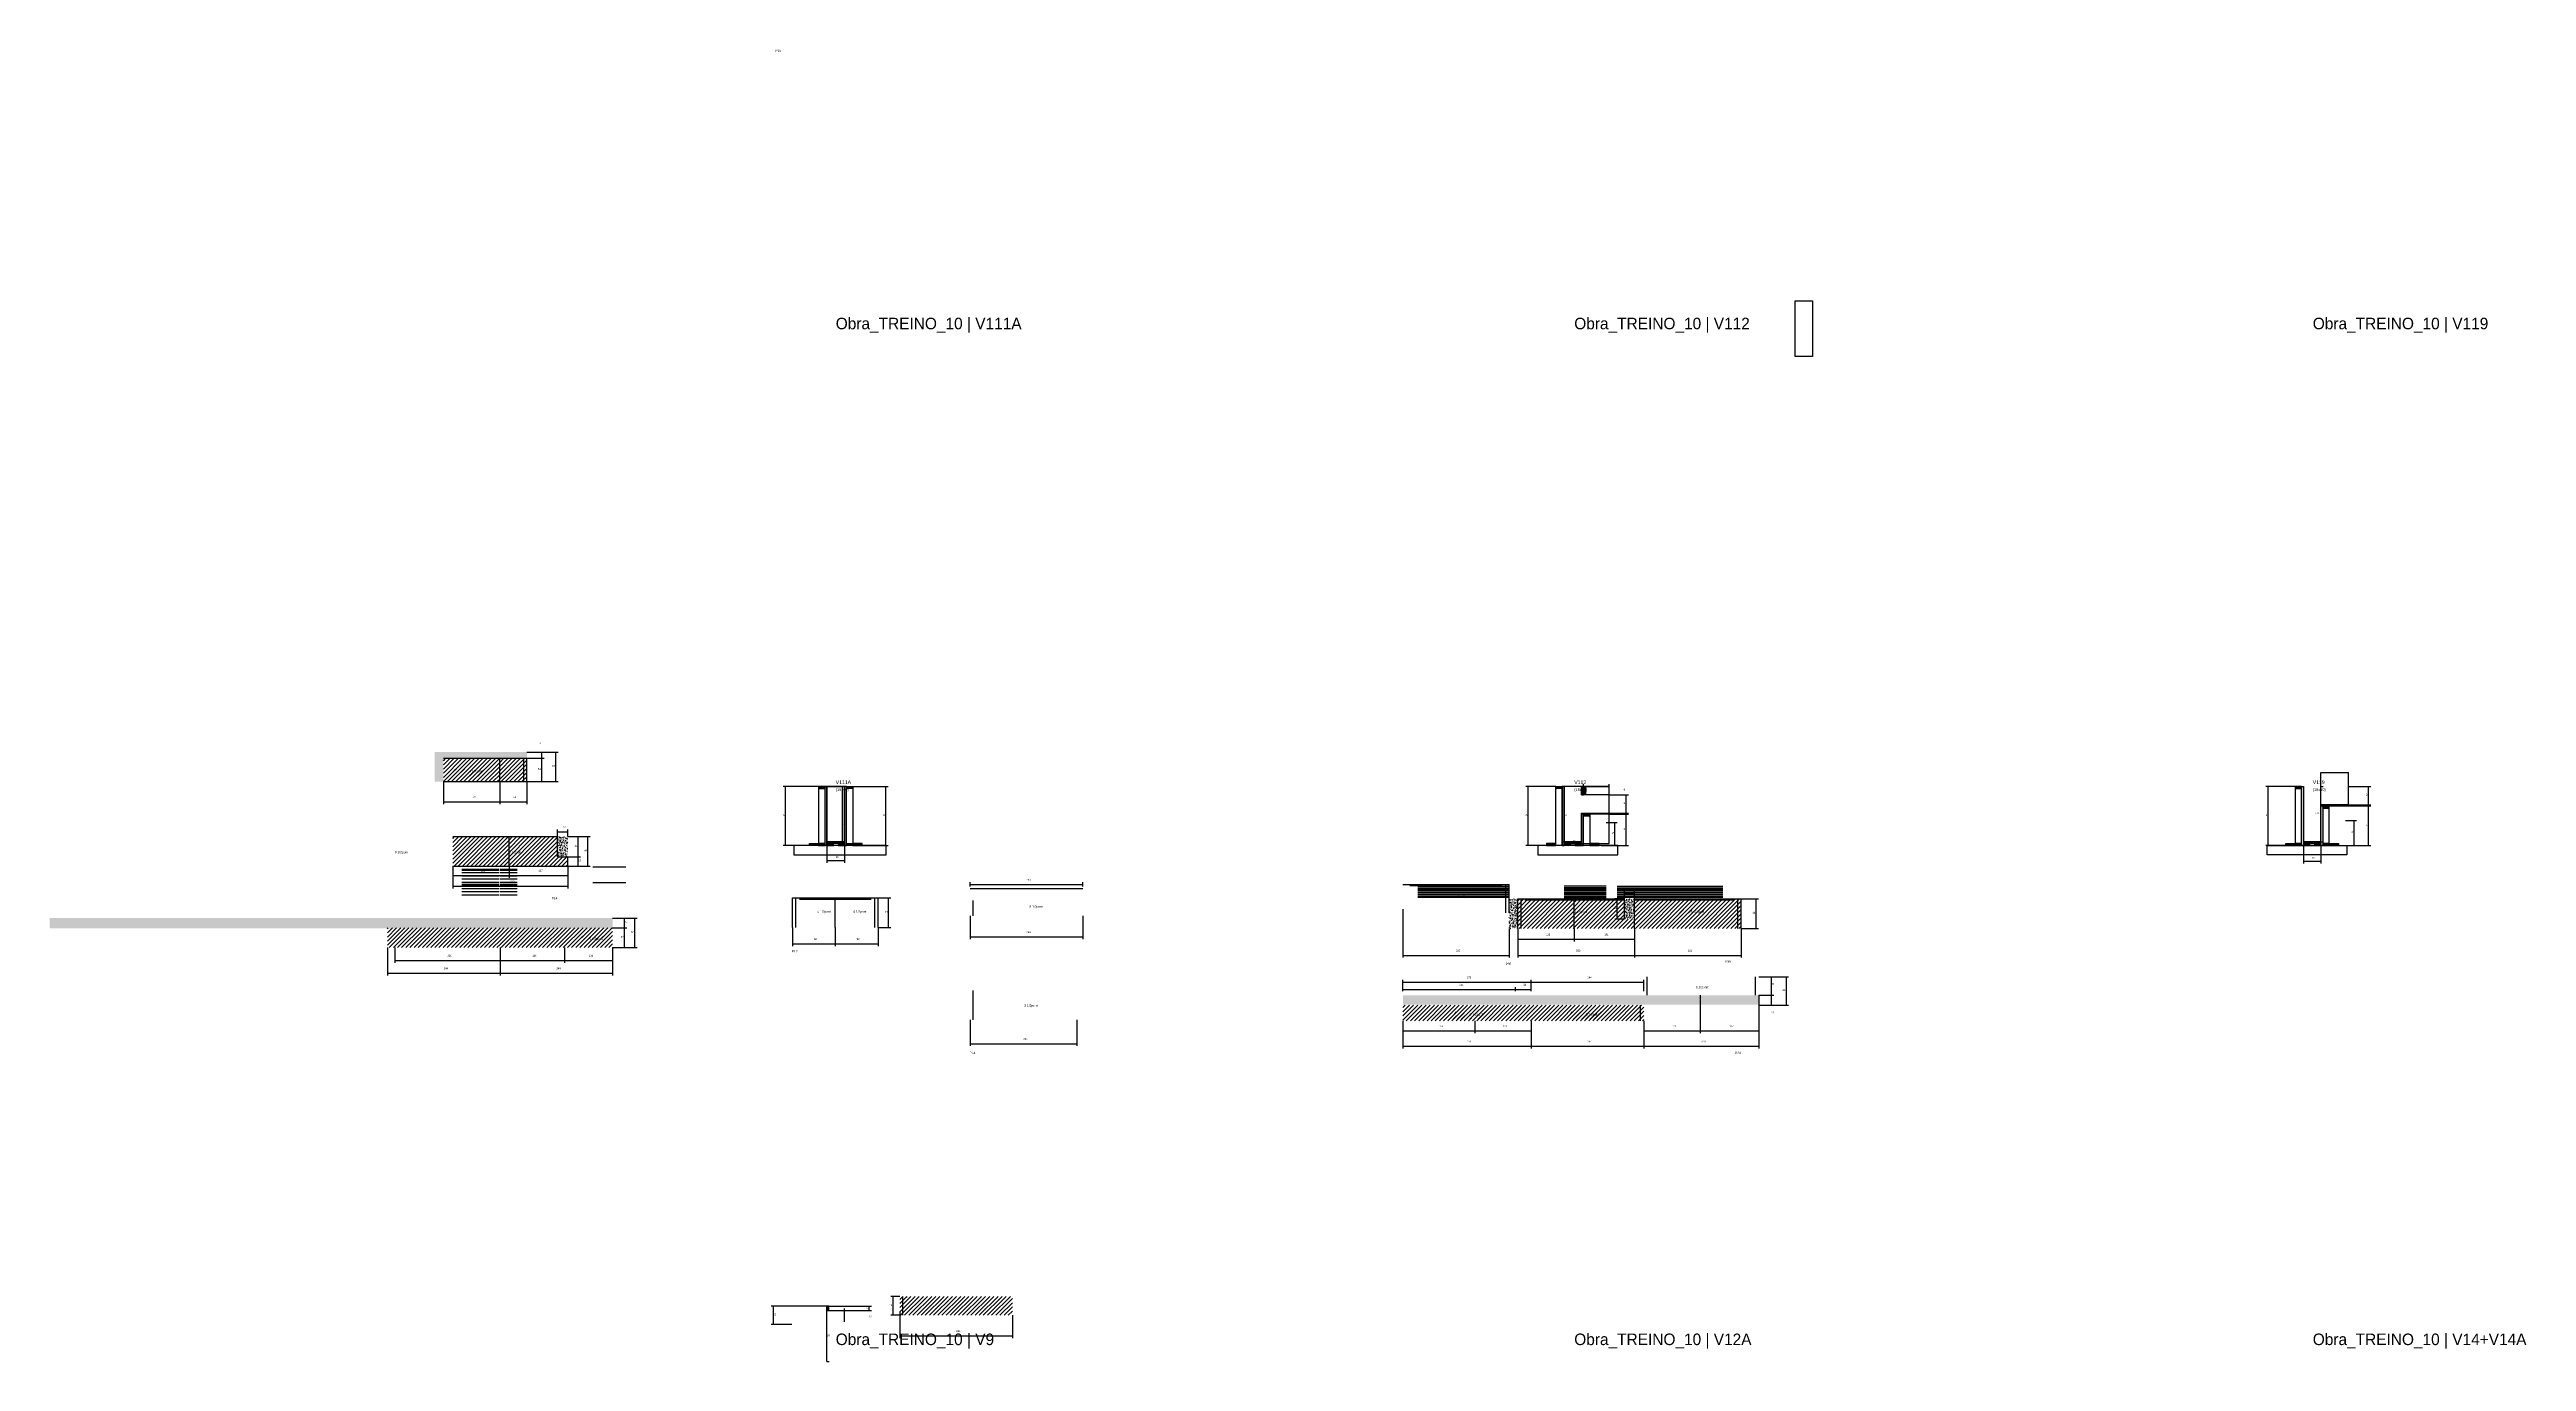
# Model space of a CAD drawing. Header units: metres. Extents: x -2848 to 22762, y -49062 to 1016.
# Drawn here: x -1703 to 3663, y -21045 to -18204 of the extents above; entities that cross this region are included whole.
import ezdxf

# ---------------------------------------------------------------- set-up
doc = ezdxf.new("R2010")
doc.units = ezdxf.units.M
for name, color, linetype in [('CONCRETO', 251, 'Continuous'), ('COTA', 4, 'Continuous'), ('Cota Seção (2x)', 4, 'Continuous'), ('Hachura', 253, 'Continuous'), ('LABEL_ID', 3, 'Continuous'), ('Madeira', 126, 'Continuous'), ('NOMENCLATURA', 7, 'Continuous'), ('Painéis', 200, 'Continuous'), ('SARR_2.2x7', 40, 'Continuous'), ('SARR_EDITAR', 141, 'Continuous'), ('Texto Seção', 7, 'Continuous')]:
    doc.layers.add(name, color=color, linetype=linetype)

msp = doc.modelspace()

# ---------------------------------------------------------------- hatches: boundary and pattern name
at = {"layer": 'COTA'}
h = msp.add_hatch(dxfattribs=at)
h.set_pattern_fill('AR-CONC', scale=0.03)
h.paths.add_polyline_path([(-850, -19738.9), (-669, -19738.9), (-669, -19725.7), (-850, -19725.7), (-869, -19725.7), (-869, -19789.7), (-850, -19789.7)])
h = msp.add_hatch(dxfattribs=at)
h.set_pattern_fill('AR-CONC', scale=0.03)
h.paths.add_polyline_path([(-602.6, -19952.7), (-580.6, -19952.7), (-580.6, -19908.7), (-602.6, -19908.7)])
h = msp.add_hatch(dxfattribs=at)
h.set_pattern_fill('AR-CONC', scale=0.03)
h.paths.add_polyline_path([(1477.7, -20043.6), (1458.7, -20043.6), (1458.7, -20107.6), (1477.7, -20107.6)])
h = msp.add_hatch(dxfattribs=at)
h.set_pattern_fill('AR-CONC', scale=0.03)
h.paths.add_polyline_path([(1730.7, -20043.6), (1708.7, -20043.6), (1708.7, -20087.6), (1730.7, -20087.6)])
h = msp.add_hatch(dxfattribs=at)
h.set_pattern_fill('AR-CONC', scale=0.03)
h.paths.add_polyline_path([(-483.3, -20107.2), (-483.3, -20085.2), (-483.3, -20085.2), (-1703.3, -20085.2), (-1703.3, -20085.2), (-1703.3, -20107.2), (-1703.3, -20107.2), (-483.3, -20107.2)])
h = msp.add_hatch(dxfattribs=at)
h.set_pattern_fill('AR-CONC', scale=0.03)
h.paths.add_polyline_path([(1228.7, -20252.5), (1228.7, -20272.5), (1228.7, -20272.5), (1999.7, -20272.5), (1999.7, -20272.5), (1999.7, -20252.5), (1999.7, -20252.5), (1228.7, -20252.5)])
at = {"layer": 'Hachura'}
h = msp.add_hatch(dxfattribs=at)
h.set_pattern_fill('ANSI31', scale=2)
h.paths.add_polyline_path([(-728, -19738.9), (-850, -19738.9), (-850, -19789.7), (-728, -19789.7)])
h = msp.add_hatch(dxfattribs=at)
h.set_pattern_fill('ANSI31', scale=2)
h.paths.add_polyline_path([(-669, -19738.9), (-728, -19738.9), (-728, -19789.7), (-669, -19789.7)])
h = msp.add_hatch(dxfattribs=at)
h.set_pattern_fill('ANSI31', scale=2)
h.paths.add_polyline_path([(-830.6, -19777.9), (-763, -19777.9), (-763, -19777.9), (-757.5, -19761.9), (-757.5, -19761.9), (-825.1, -19761.9), (-825.1, -19761.9), (-830.6, -19777.9)])
h = msp.add_hatch(dxfattribs=at)
h.set_pattern_fill('ANSI31', scale=0.5)
h.paths.add_polyline_path([(-23, -19804.4), (-23, -19800), (-23, -19800), (-37, -19800), (-37, -19800), (-37, -19804.4), (-37, -19804.4), (-23, -19804.4)])
h = msp.add_hatch(color=8, dxfattribs=at)
h.dxf.hatch_style = 1
h.paths.add_polyline_path([(-23, -19800), (-19, -19800), (-19, -19800), (-19, -19928), (-19, -19928), (-23, -19928), (-23, -19928), (-23, -19800)])
h = msp.add_hatch(color=8, dxfattribs=at)
h.dxf.hatch_style = 1
h.paths.add_polyline_path([(23, -19800), (19, -19800), (19, -19800), (19, -19928), (19, -19928), (23, -19928), (23, -19928), (23, -19800)])
h = msp.add_hatch(dxfattribs=at)
h.set_pattern_fill('ANSI31', scale=0.5)
h.paths.add_polyline_path([(23, -19804.4), (23, -19800), (23, -19800), (37, -19800), (37, -19800), (37, -19804.4), (37, -19804.4), (23, -19804.4)])
h = msp.add_hatch(dxfattribs=at)
h.set_pattern_fill('ANSI31', scale=0.5)
h.paths.add_polyline_path([(1559.8, -19804.4), (1559.8, -19800), (1559.8, -19800), (1573.8, -19800), (1573.8, -19800), (1573.8, -19804.4), (1573.8, -19804.4), (1559.8, -19804.4)])
h = msp.add_hatch(color=8, dxfattribs=at)
h.dxf.hatch_style = 1
h.paths.add_polyline_path([(1577.8, -19800), (1573.8, -19800), (1573.8, -19800), (1573.8, -19928), (1573.8, -19928), (1577.8, -19928), (1577.8, -19928), (1577.8, -19800)])
h = msp.add_hatch(color=8, dxfattribs=at)
h.dxf.hatch_style = 1
h.paths.add_polyline_path([(1619.8, -19800), (1615.8, -19800), (1615.8, -19800), (1615.8, -19818), (1615.8, -19818), (1619.8, -19818), (1619.8, -19818), (1619.8, -19800)])
h = msp.add_hatch(dxfattribs=at)
h.set_pattern_fill('ANSI31', scale=0.5)
h.paths.add_polyline_path([(1619.8, -19800), (1624.2, -19800), (1624.2, -19800), (1624.2, -19818), (1624.2, -19818), (1619.8, -19818), (1619.8, -19818), (1619.8, -19800)])
h = msp.add_hatch(dxfattribs=at)
h.set_pattern_fill('ANSI31', scale=0.5)
h.paths.add_polyline_path([(3175.6, -19804.4), (3175.6, -19800), (3175.6, -19800), (3161.6, -19800), (3161.6, -19800), (3161.6, -19804.4), (3161.6, -19804.4), (3175.6, -19804.4)])
h = msp.add_hatch(color=8, dxfattribs=at)
h.dxf.hatch_style = 1
h.paths.add_polyline_path([(3175.6, -19800), (3179.6, -19800), (3179.6, -19800), (3179.6, -19928), (3179.6, -19928), (3175.6, -19928), (3175.6, -19928), (3175.6, -19800)])
h = msp.add_hatch(color=8, dxfattribs=at)
h.dxf.hatch_style = 1
h.paths.add_polyline_path([(3277.6, -19842.4), (3277.6, -19840), (3277.6, -19840), (3217.6, -19840), (3217.6, -19840), (3217.6, -19842.4), (3217.6, -19842.4), (3277.6, -19842.4)])
h = msp.add_hatch(color=8, dxfattribs=at)
h.dxf.hatch_style = 1
h.paths.add_polyline_path([(3221.6, -19928), (3217.6, -19928), (3217.6, -19928), (3217.6, -19842.4), (3217.6, -19842.4), (3221.6, -19842.4), (3221.6, -19842.4), (3221.6, -19928)])
h = msp.add_hatch(dxfattribs=at)
h.set_pattern_fill('ANSI31', scale=0.5)
h.paths.add_polyline_path([(3221.6, -19842.4), (3221.6, -19846.8), (3221.6, -19846.8), (3235.6, -19846.8), (3235.6, -19846.8), (3235.6, -19842.4), (3235.6, -19842.4), (3221.6, -19842.4)])
h = msp.add_hatch(dxfattribs=at)
h.set_pattern_fill('ANSI31', scale=2)
h.paths.add_polyline_path([(-707.6, -19908.7), (-829.6, -19908.7), (-829.6, -19952.7), (-829.6, -19972.7), (-707.6, -19972.7)])
h = msp.add_hatch(dxfattribs=at)
h.set_pattern_fill('ANSI31', scale=2)
h.paths.add_polyline_path([(-602.6, -19908.7), (-707.6, -19908.7), (-707.6, -19972.7), (-580.6, -19972.7), (-580.6, -19952.7), (-602.6, -19952.7)])
h = msp.add_hatch(color=8, dxfattribs=at)
h.dxf.hatch_style = 1
h.paths.add_polyline_path([(1615.8, -19860.4), (1615.8, -19858), (1615.8, -19858), (1675.8, -19858), (1675.8, -19858), (1675.8, -19860.4), (1675.8, -19860.4), (1615.8, -19860.4)])
h = msp.add_hatch(color=8, dxfattribs=at)
h.dxf.hatch_style = 1
h.paths.add_polyline_path([(1619.8, -19860.4), (1615.8, -19860.4), (1615.8, -19860.4), (1615.8, -19928), (1615.8, -19928), (1619.8, -19928), (1619.8, -19928), (1619.8, -19860.4)])
h = msp.add_hatch(dxfattribs=at)
h.set_pattern_fill('ANSI31', scale=0.5)
h.paths.add_polyline_path([(1619.8, -19864.8), (1619.8, -19860.4), (1619.8, -19860.4), (1633.8, -19860.4), (1633.8, -19860.4), (1633.8, -19864.8), (1633.8, -19864.8), (1619.8, -19864.8)])
h = msp.add_hatch(dxfattribs=at)
h.set_pattern_fill('ANSI31', scale=0.5)
h.paths.add_polyline_path([(-57, -19928), (-57, -19923.6), (-57, -19923.6), (-37, -19923.6), (-37, -19923.6), (-37, -19928), (-37, -19928), (-57, -19928)])
h = msp.add_hatch(dxfattribs=at)
h.set_pattern_fill('ANSI31', scale=0.5)
h.paths.add_polyline_path([(-23, -19928), (-23, -19923.6), (-23, -19923.6), (-37, -19923.6), (-37, -19923.6), (-37, -19928), (-37, -19928), (-23, -19928)])
h = msp.add_hatch(color=8, dxfattribs=at)
h.dxf.hatch_style = 1
h.paths.add_polyline_path([(-19, -19923.6), (-19, -19920), (-19, -19920), (19, -19920), (19, -19920), (19, -19923.6), (19, -19923.6), (-19, -19923.6)])
h = msp.add_hatch(dxfattribs=at)
h.set_pattern_fill('ANSI31', scale=0.5)
h.paths.add_polyline_path([(-5, -19928), (-5, -19923.6), (-5, -19923.6), (-19, -19923.6), (-19, -19923.6), (-19, -19928), (-19, -19928), (-5, -19928)])
h = msp.add_hatch(dxfattribs=at)
h.set_pattern_fill('ANSI31', scale=0.5)
h.paths.add_polyline_path([(19, -19928), (19, -19923.6), (19, -19923.6), (5, -19923.6), (5, -19923.6), (5, -19928), (5, -19928), (19, -19928)])
h = msp.add_hatch(dxfattribs=at)
h.set_pattern_fill('ANSI31', scale=0.5)
h.paths.add_polyline_path([(23, -19928), (23, -19923.6), (23, -19923.6), (37, -19923.6), (37, -19923.6), (37, -19928), (37, -19928), (23, -19928)])
h = msp.add_hatch(dxfattribs=at)
h.set_pattern_fill('ANSI31', scale=0.5)
h.paths.add_polyline_path([(57, -19928), (57, -19923.6), (57, -19923.6), (37, -19923.6), (37, -19923.6), (37, -19928), (37, -19928), (57, -19928)])
h = msp.add_hatch(dxfattribs=at)
h.set_pattern_fill('ANSI31', scale=0.5)
h.paths.add_polyline_path([(1559.8, -19928), (1559.8, -19923.6), (1559.8, -19923.6), (1539.8, -19923.6), (1539.8, -19923.6), (1539.8, -19928), (1539.8, -19928), (1559.8, -19928)])
h = msp.add_hatch(color=8, dxfattribs=at)
h.dxf.hatch_style = 1
h.paths.add_polyline_path([(1577.8, -19923.6), (1577.8, -19920), (1577.8, -19920), (1615.8, -19920), (1615.8, -19920), (1615.8, -19923.6), (1615.8, -19923.6), (1577.8, -19923.6)])
h = msp.add_hatch(dxfattribs=at)
h.set_pattern_fill('ANSI31', scale=0.5)
h.paths.add_polyline_path([(1577.8, -19928), (1577.8, -19923.6), (1577.8, -19923.6), (1591.8, -19923.6), (1591.8, -19923.6), (1591.8, -19928), (1591.8, -19928), (1577.8, -19928)])
h = msp.add_hatch(dxfattribs=at)
h.set_pattern_fill('ANSI31', scale=0.5)
h.paths.add_polyline_path([(1615.8, -19928), (1615.8, -19923.6), (1615.8, -19923.6), (1601.8, -19923.6), (1601.8, -19923.6), (1601.8, -19928), (1601.8, -19928), (1615.8, -19928)])
h = msp.add_hatch(dxfattribs=at)
h.set_pattern_fill('ANSI31', scale=0.5)
h.paths.add_polyline_path([(1653.8, -19928), (1653.8, -19923.6), (1653.8, -19923.6), (1633.8, -19923.6), (1633.8, -19923.6), (1633.8, -19928), (1633.8, -19928), (1653.8, -19928)])
h = msp.add_hatch(dxfattribs=at)
h.set_pattern_fill('ANSI31', scale=0.5)
h.paths.add_polyline_path([(3141.6, -19928), (3141.6, -19923.6), (3141.6, -19923.6), (3161.6, -19923.6), (3161.6, -19923.6), (3161.6, -19928), (3161.6, -19928), (3141.6, -19928)])
h = msp.add_hatch(dxfattribs=at)
h.set_pattern_fill('ANSI31', scale=0.5)
h.paths.add_polyline_path([(3175.6, -19928), (3175.6, -19923.6), (3175.6, -19923.6), (3161.6, -19923.6), (3161.6, -19923.6), (3161.6, -19928), (3161.6, -19928), (3175.6, -19928)])
h = msp.add_hatch(color=8, dxfattribs=at)
h.dxf.hatch_style = 1
h.paths.add_polyline_path([(3217.6, -19923.6), (3217.6, -19920), (3217.6, -19920), (3179.6, -19920), (3179.6, -19920), (3179.6, -19923.6), (3179.6, -19923.6), (3217.6, -19923.6)])
h = msp.add_hatch(dxfattribs=at)
h.set_pattern_fill('ANSI31', scale=0.5)
h.paths.add_polyline_path([(3179.6, -19923.6), (3179.6, -19928), (3179.6, -19928), (3193.6, -19928), (3193.6, -19928), (3193.6, -19923.6), (3193.6, -19923.6), (3179.6, -19923.6)])
h = msp.add_hatch(dxfattribs=at)
h.set_pattern_fill('ANSI31', scale=0.5)
h.paths.add_polyline_path([(3203.6, -19923.6), (3203.6, -19928), (3203.6, -19928), (3217.6, -19928), (3217.6, -19928), (3217.6, -19923.6), (3217.6, -19923.6), (3203.6, -19923.6)])
h = msp.add_hatch(dxfattribs=at)
h.set_pattern_fill('ANSI31', scale=0.5)
h.paths.add_polyline_path([(3221.6, -19923.6), (3221.6, -19928), (3221.6, -19928), (3235.6, -19928), (3235.6, -19928), (3235.6, -19923.6), (3235.6, -19923.6), (3221.6, -19923.6)])
h = msp.add_hatch(dxfattribs=at)
h.set_pattern_fill('ANSI31', scale=0.5)
h.paths.add_polyline_path([(3235.6, -19928), (3235.6, -19923.6), (3235.6, -19923.6), (3255.6, -19923.6), (3255.6, -19923.6), (3255.6, -19928), (3255.6, -19928), (3235.6, -19928)])
h = msp.add_hatch(dxfattribs=at)
h.set_pattern_fill('ANSI31', scale=2)
h.paths.add_polyline_path([(1599.7, -20043.6), (1477.7, -20043.6), (1477.7, -20107.6), (1599.7, -20107.6)])
h = msp.add_hatch(dxfattribs=at)
h.set_pattern_fill('ANSI31', scale=2)
h.paths.add_polyline_path([(1708.7, -20043.6), (1599.7, -20043.6), (1599.7, -20107.6), (1730.7, -20107.6), (1730.7, -20087.6), (1708.7, -20087.6)])
h = msp.add_hatch(dxfattribs=at)
h.set_pattern_fill('ANSI31', scale=2)
h.paths.add_polyline_path([(1695, -20076.4), (1695, -20054.2), (1695, -20054.2), (1674.4, -20054.2), (1674.4, -20054.2), (1674.4, -20076.4), (1674.4, -20076.4), (1695, -20076.4)])
h = msp.add_hatch(dxfattribs=at)
h.set_pattern_fill('ANSI31', scale=2)
h.paths.add_polyline_path([(1961.7, -20043.6), (1730.7, -20043.6), (1730.7, -20107.6), (1961.7, -20107.6)])
h = msp.add_hatch(dxfattribs=at)
h.set_pattern_fill('ANSI31', scale=2)
h.paths.add_polyline_path([(1815.8, -20082.4), (1883.4, -20082.4), (1883.4, -20082.4), (1888.9, -20066.4), (1888.9, -20066.4), (1821.3, -20066.4), (1821.3, -20066.4), (1815.8, -20082.4)])
h = msp.add_hatch(dxfattribs=at)
h.set_pattern_fill('ANSI31', scale=2)
h.paths.add_polyline_path([(-727.3, -20106.4), (-971.3, -20106.4), (-971.3, -20149.2), (-727.3, -20149.2)])
h = msp.add_hatch(dxfattribs=at)
h.set_pattern_fill('ANSI31', scale=2)
h.paths.add_polyline_path([(-483.3, -20106.4), (-727.3, -20106.4), (-727.3, -20149.2), (-483.3, -20149.2)])
h = msp.add_hatch(dxfattribs=at)
h.set_pattern_fill('ANSI31', scale=2)
h.paths.add_polyline_path([(-570.1, -20140.6), (-502.5, -20140.6), (-502.5, -20140.6), (-497, -20124.7), (-497, -20124.7), (-564.6, -20124.7), (-564.6, -20124.7), (-570.1, -20140.6)])
h = msp.add_hatch(dxfattribs=at)
h.set_pattern_fill('ANSI31', scale=2)
h.paths.add_polyline_path([(1384.7, -20273.7), (1228.7, -20273.7), (1228.7, -20307.5), (1384.7, -20307.5)])
h = msp.add_hatch(dxfattribs=at)
h.set_pattern_fill('ANSI31', scale=2)
h.paths.add_polyline_path([(1506.7, -20273.7), (1384.7, -20273.7), (1384.7, -20307.5), (1506.7, -20307.5)])
h = msp.add_hatch(dxfattribs=at)
h.set_pattern_fill('ANSI31', scale=2)
h.paths.add_polyline_path([(1750.7, -20273.7), (1506.7, -20273.7), (1506.7, -20307.5), (1750.7, -20307.5)])
h = msp.add_hatch(dxfattribs=at)
h.set_pattern_fill('ANSI31', scale=2)
h.paths.add_polyline_path([(1336.9, -20304.4), (1404.6, -20304.4), (1404.6, -20304.4), (1410.1, -20288.4), (1410.1, -20288.4), (1342.4, -20288.4), (1342.4, -20288.4), (1336.9, -20304.4)])
h = msp.add_hatch(dxfattribs=at)
h.set_pattern_fill('ANSI31', scale=2)
h.paths.add_polyline_path([(1588.7, -20304.4), (1656.3, -20304.4), (1656.3, -20304.4), (1661.8, -20288.4), (1661.8, -20288.4), (1594.2, -20288.4), (1594.2, -20288.4), (1588.7, -20304.4)])
h = msp.add_hatch(color=8, dxfattribs=at)
h.dxf.hatch_style = 1
h.paths.add_polyline_path([(-15.2, -20925.4), (-19.2, -20925.4), (-19.2, -20925.4), (-19.2, -20935.4), (-19.2, -20935.4), (-15.2, -20935.4), (-15.2, -20935.4), (-15.2, -20925.4)])
h = msp.add_hatch(dxfattribs=at)
h.set_pattern_fill('ANSI31', scale=2)
h.paths.add_polyline_path([(382.8, -20945.5), (382.8, -20904.7), (138.8, -20904.7), (138.8, -20945.5)])

# ---------------------------------------------------------------- linework, layer by layer
at = {"layer": 'CONCRETO'}
for points in [[(2078.4, -18748.6), (2078.4, -18748.6), (2116.4, -18748.6), (2116.4, -18776.6), (2116.4, -18776.6), (2116.4, -18868.6), (2078.4, -18868.6), (2078.4, -18748.6)], [(-19, -19800), (-19, -19800), (-19, -19800), (-19, -19800), (19, -19800), (19, -19800), (19, -19800), (19, -19920), (-19, -19920), (-19, -19800)], [(-19, -19920), (19, -19920), (19, -19800), (-19, -19800)], [(1615.8, -19858), (1675.8, -19858), (1675.8, -19818), (1615.8, -19818), (1615.8, -19800), (1577.8, -19800), (1577.8, -19923.6), (1577.8, -19923.6), (1577.8, -19920), (1615.8, -19920)], [(1577.8, -19923.6), (1675.8, -19923.6), (1675.8, -19800), (1577.8, -19800)]]:
    msp.add_lwpolyline(points, close=True, dxfattribs=at)
msp.add_lwpolyline([(-19.2, -20935.4), (-19.2, -20925.4), (-19.2, -20925.4), (-19.2, -20925.4), (-57.2, -20925.4), (-95.2, -20925.4)], dxfattribs=at)
at = {"layer": 'COTA'}
for p, q in [((-669, -19725.7), (-631.9, -19725.7)), ((-669, -19725.7), (-601.1, -19725.7)), ((-669, -19738.9), (-631.9, -19738.9)), ((-669, -19738.9), (-631.9, -19738.9)), ((-636.9, -19738.9), (-636.9, -19725.7)), ((-636.9, -19789.7), (-636.9, -19738.9)), ((-606.1, -19789.7), (-606.1, -19725.7)), ((-850, -19789.7), (-850, -19838.4)), ((-728, -19789.7), (-728, -19838.4)), ((-728, -19789.7), (-728, -19838.4)), ((-669, -19789.7), (-669, -19838.4)), ((-669, -19789.7), (-631.9, -19789.7)), ((-669, -19789.7), (-601.1, -19789.7)), ((-19, -19800), (-113.7, -19800)), ((-108.7, -19928), (-108.7, -19800)), ((37, -19800), (113.5, -19800)), ((108.5, -19928), (108.5, -19800)), ((1559.8, -19800), (1494.8, -19800)), ((1499.8, -19928), (1499.8, -19800)), ((1619.8, -19800), (1619.8, -19795)), ((1619.8, -19800), (1675.8, -19800)), ((1675.8, -19818), (1675.8, -19795)), ((3161.6, -19800), (3098.6, -19800)), ((3103.6, -19928), (3103.6, -19800)), ((3277.6, -19800), (3325.9, -19800)), ((3320.9, -19840), (3320.9, -19800)), ((-850, -19833.4), (-728, -19833.4)), ((-728, -19833.4), (-669, -19833.4)), ((1675.8, -19818), (1717.5, -19818)), ((1712.5, -19858), (1712.5, -19818)), ((3277.6, -19840), (3325.9, -19840)), ((3277.6, -19842.4), (3325.9, -19842.4)), ((3320.9, -19928), (3320.9, -19842.4)), ((-602.6, -19908.7), (-602.6, -19893.4)), ((-602.6, -19898.4), (-580.6, -19898.4)), ((-580.6, -19908.7), (-580.6, -19893.4)), ((-580.6, -19908.7), (-552.7, -19908.7)), ((-580.6, -19908.7), (-532.3, -19908.7)), ((-557.7, -19952.7), (-557.7, -19908.7)), ((-537.3, -19972.7), (-537.3, -19908.7)), ((1669.1, -19878), (1692.7, -19878)), ((1675.8, -19858), (1717.5, -19858)), ((1675.8, -19860.4), (1717.5, -19860.4)), ((1687.7, -19928), (1687.7, -19878)), ((1712.5, -19928), (1712.5, -19860.4)), ((3270.9, -19873.6), (3294.4, -19873.6)), ((3289.4, -19928), (3289.4, -19873.6)), ((-580.6, -19952.7), (-552.7, -19952.7)), ((-580.6, -19952.7), (-552.7, -19952.7)), ((-557.7, -19972.7), (-557.7, -19952.7)), ((-57, -19928), (-113.7, -19928)), ((-19, -19923.6), (-19, -19965.6)), ((-19, -19960.6), (19, -19960.6)), ((19, -19923.6), (19, -19965.6)), ((57, -19928), (113.5, -19928)), ((1559.8, -19928), (1494.8, -19928)), ((1658.2, -19928), (1717.5, -19928)), ((1669.1, -19928), (1692.7, -19928)), ((3141.6, -19928), (3098.6, -19928)), ((3179.6, -19928), (3179.6, -19967.2)), ((3179.6, -19962.2), (3217.6, -19962.2)), ((3217.6, -19928), (3217.6, -19967.2)), ((3255.6, -19928), (3325.9, -19928)), ((3255.6, -19928), (3294.4, -19928)), ((-829.6, -19972.7), (-829.6, -20021.4)), ((-829.6, -19972.7), (-829.6, -19997.7)), ((-829.6, -19992.7), (-707.6, -19992.7)), ((-707.6, -19972.7), (-707.6, -19997.7)), ((-707.6, -19972.7), (-707.6, -19997.7)), ((-707.6, -19992.7), (-580.6, -19992.7)), ((-580.6, -19972.7), (-580.6, -20021.4)), ((-580.6, -19972.7), (-580.6, -19997.7)), ((-580.6, -19972.7), (-552.7, -19972.7)), ((-580.6, -19972.7), (-532.3, -19972.7)), ((291, -20016.6), (291, -20007.6)), ((291, -20012.6), (535, -20012.6)), ((535, -20016.6), (535, -20007.6)), ((-829.6, -20016.4), (-580.6, -20016.4)), ((91.6, -20041.7), (119.2, -20041.7)), ((114.2, -20105.7), (114.2, -20041.7)), ((1228.7, -20065.6), (1228.7, -20170.9)), ((1708.7, -20043.6), (1688.2, -20043.6)), ((1693.2, -20087.6), (1693.2, -20043.6)), ((1708.7, -20043.6), (1708.7, -20027.5)), ((1708.7, -20032.5), (1730.7, -20032.5)), ((1730.7, -20043.6), (1730.7, -20027.5)), ((1961.7, -20043.6), (1999.1, -20043.6)), ((1994.1, -20107.6), (1994.1, -20043.6)), ((-483.3, -20085.2), (-452.6, -20085.2)), ((-483.3, -20085.2), (-429.9, -20085.2)), ((-483.3, -20106.4), (-452.6, -20106.4)), ((-483.3, -20106.4), (-452.6, -20106.4)), ((-457.6, -20106.4), (-457.6, -20085.2)), ((-457.6, -20149.2), (-457.6, -20106.4)), ((-434.9, -20149.2), (-434.9, -20085.2)), ((-93.4, -20105.7), (-93.4, -20145.7)), ((-0.9, -20105.7), (-0.9, -20145.7)), ((91.6, -20105.7), (119.2, -20105.7)), ((291, -20080.6), (291, -20130.8)), ((535, -20080.6), (535, -20130.8)), ((1458.7, -20107.6), (1458.7, -20170.9)), ((1477.7, -20107.6), (1477.7, -20170.9)), ((1477.7, -20107.6), (1477.7, -20136.2)), ((1599.7, -20107.6), (1599.7, -20136.2)), ((1599.7, -20107.6), (1599.7, -20136.2)), ((1708.7, -20087.6), (1688.2, -20087.6)), ((1730.7, -20107.6), (1730.7, -20170.9)), ((1730.7, -20107.6), (1730.7, -20170.9)), ((1730.7, -20107.6), (1730.7, -20136.2)), ((1961.7, -20107.6), (1961.7, -20170.9)), ((1961.7, -20107.6), (1999.1, -20107.6)), ((-971.3, -20149.2), (-971.3, -20209.2)), ((-955.3, -20149.2), (-955.3, -20181.8)), ((-955.3, -20176.8), (-727.3, -20176.8)), ((-727.3, -20149.2), (-727.3, -20209.2)), ((-727.3, -20149.2), (-727.3, -20209.2)), ((-727.3, -20149.2), (-727.3, -20181.8)), ((-727.3, -20149.2), (-727.3, -20181.8)), ((-727.3, -20176.8), (-587.3, -20176.8)), ((-587.3, -20149.2), (-587.3, -20181.8)), ((-587.3, -20149.2), (-587.3, -20181.8)), ((-587.3, -20176.8), (-483.3, -20176.8)), ((-483.3, -20149.2), (-483.3, -20209.2)), ((-483.3, -20149.2), (-483.3, -20181.8)), ((-483.3, -20149.2), (-452.6, -20149.2)), ((-483.3, -20149.2), (-429.9, -20149.2)), ((-93.4, -20140.7), (-0.9, -20140.7)), ((291, -20125.8), (535, -20125.8)), ((1228.7, -20165.9), (1458.7, -20165.9)), ((1477.7, -20131.2), (1599.7, -20131.2)), ((1477.7, -20165.9), (1730.7, -20165.9)), ((1599.7, -20131.2), (1730.7, -20131.2)), ((1730.7, -20165.9), (1961.7, -20165.9)), ((-971.3, -20204.2), (-727.3, -20204.2)), ((-727.3, -20204.2), (-483.3, -20204.2)), ((1228.7, -20243.3), (1228.7, -20218.7)), ((1228.7, -20223.7), (1506.7, -20223.7)), ((1506.7, -20243.3), (1506.7, -20218.7)), ((1506.7, -20243.3), (1506.7, -20218.7)), ((1506.7, -20223.7), (1750.7, -20223.7)), ((1750.7, -20243.5), (1750.7, -20218.7)), ((1999.7, -20212.5), (2032.2, -20212.5)), ((1999.7, -20212.5), (2064.5, -20212.5)), ((2027.2, -20252.5), (2027.2, -20212.5)), ((2059.5, -20273.7), (2059.5, -20212.5)), ((1228.7, -20243.5), (1228.7, -20234.7)), ((1228.7, -20239.7), (1472.7, -20239.7)), ((1472.7, -20243.5), (1472.7, -20234.7)), ((1472.7, -20243.5), (1472.7, -20234.7)), ((1472.7, -20239.7), (1506.7, -20239.7)), ((1506.7, -20243.5), (1506.7, -20234.7)), ((1872.7, -20252.5), (1872.7, -20334.3)), ((1872.7, -20252.5), (1872.7, -20334.3)), ((1999.7, -20252.5), (2032.2, -20252.5)), ((1999.7, -20252.5), (2032.2, -20252.5)), ((1999.7, -20252.5), (1999.7, -20334.3)), ((1999.7, -20273.7), (1999.7, -20367.7)), ((1999.7, -20273.7), (2032.2, -20273.7)), ((1999.7, -20273.7), (2064.5, -20273.7)), ((2027.2, -20273.7), (2027.2, -20252.5)), ((291, -20305.9), (291, -20362.2)), ((522, -20305.9), (522, -20362.2)), ((1228.7, -20307.5), (1228.7, -20367.7)), ((1228.7, -20307.5), (1228.7, -20334.3)), ((1228.7, -20329.3), (1384.7, -20329.3)), ((1384.7, -20307.5), (1384.7, -20334.3)), ((1384.7, -20307.5), (1384.7, -20334.3)), ((1384.7, -20329.3), (1506.7, -20329.3)), ((1506.7, -20307.5), (1506.7, -20367.7)), ((1506.7, -20307.5), (1506.7, -20334.3)), ((1506.7, -20307.5), (1506.7, -20367.7)), ((1750.7, -20307.5), (1750.7, -20367.7)), ((1750.7, -20307.5), (1750.7, -20367.7)), ((1750.7, -20307.5), (1750.7, -20334.3)), ((1750.7, -20329.3), (1872.7, -20329.3)), ((1872.7, -20329.3), (1999.7, -20329.3)), ((291, -20357.2), (522, -20357.2)), ((1228.7, -20362.7), (1506.7, -20362.7)), ((1506.7, -20362.7), (1750.7, -20362.7)), ((1750.7, -20362.7), (1999.7, -20362.7)), ((-95.2, -20925.4), (-140.1, -20925.4)), ((-135.1, -20965.4), (-135.1, -20925.4)), ((-15.2, -20925.4), (77.2, -20925.4)), ((72.2, -20935.4), (72.2, -20925.4)), ((138.8, -20904.7), (119.3, -20904.7)), ((124.3, -20945.5), (124.3, -20904.7)), ((-95.2, -20965.4), (-140.1, -20965.4)), ((-15.2, -20935.4), (-15.2, -20930.4)), ((-15.2, -20935.4), (18.8, -20935.4)), ((-15.2, -20935.4), (77.2, -20935.4)), ((18.8, -20959.4), (18.8, -20930.4)), ((138.8, -20945.5), (119.3, -20945.5)), ((138.8, -20937.2), (138.8, -20994.7)), ((382.8, -20945.5), (382.8, -20994.7)), ((138.8, -20989.7), (382.8, -20989.7))]:
    msp.add_line(p, q, dxfattribs=at)
at = {"layer": 'Cota Seção (2x)'}
for p, q in [((19, -19800), (10, -19800)), ((15, -19920), (15, -19800)), ((1615.8, -19800), (1572.8, -19800)), ((1577.8, -19920), (1577.8, -19800)), ((3217.6, -19920), (3217.6, -19800)), ((3217.6, -19800), (3222.6, -19800)), ((19, -19920), (10, -19920)), ((1615.8, -19920), (1572.8, -19920)), ((1577.8, -19928), (1577.8, -19915)), ((1577.8, -19920), (1615.8, -19920)), ((1615.8, -19928), (1615.8, -19915)), ((3217.6, -19920), (3222.6, -19920)), ((-0.9, -20105.7), (-0.9, -20145.7)), ((91.6, -20105.7), (91.6, -20145.7)), ((-0.9, -20140.7), (91.6, -20140.7)), ((-19.2, -21045.4), (-19.2, -20925.4)), ((-19.2, -20925.4), (-14.2, -20925.4)), ((-19.2, -21045.4), (-14.2, -21045.4))]:
    msp.add_line(p, q, dxfattribs=at)
at = {"layer": 'Madeira'}
for points in [[(-23, -19804.4), (-23, -19800), (-37, -19800), (-37, -19804.4)], [(-23, -19800), (-37, -19800), (-37, -19928), (-23, -19928)], [(23, -19804.4), (23, -19800), (37, -19800), (37, -19804.4)], [(23, -19800), (37, -19800), (37, -19928), (23, -19928)], [(1559.8, -19804.4), (1559.8, -19800), (1573.8, -19800), (1573.8, -19804.4)], [(1559.8, -19800), (1573.8, -19800), (1573.8, -19928), (1559.8, -19928)], [(1619.8, -19800), (1624.2, -19800), (1624.2, -19818), (1619.8, -19818)], [(3175.6, -19804.4), (3175.6, -19800), (3161.6, -19800), (3161.6, -19804.4)], [(3175.6, -19800), (3161.6, -19800), (3161.6, -19928), (3175.6, -19928)], [(3221.6, -19842.4), (3221.6, -19846.8), (3235.6, -19846.8), (3235.6, -19842.4)], [(3221.6, -19928), (3235.6, -19928), (3235.6, -19842.4), (3221.6, -19842.4)], [(1619.8, -19864.8), (1619.8, -19860.4), (1633.8, -19860.4), (1633.8, -19864.8)], [(1619.8, -19860.4), (1633.8, -19860.4), (1633.8, -19928), (1619.8, -19928)], [(-90.5, -19948), (109.1, -19948), (109.1, -19928), (-90.5, -19928)], [(-57, -19928), (-57, -19923.6), (-37, -19923.6), (-37, -19928)], [(-23, -19928), (-23, -19923.6), (-37, -19923.6), (-37, -19928)], [(-5, -19928), (-5, -19923.6), (-19, -19923.6), (-19, -19928)], [(19, -19928), (19, -19923.6), (5, -19923.6), (5, -19928)], [(23, -19928), (23, -19923.6), (37, -19923.6), (37, -19928)], [(57, -19928), (57, -19923.6), (37, -19923.6), (37, -19928)], [(1521.4, -19948), (1694.4, -19948), (1694.4, -19928), (1521.4, -19928)], [(1559.8, -19928), (1559.8, -19923.6), (1539.8, -19923.6), (1539.8, -19928)], [(1577.8, -19928), (1577.8, -19923.6), (1591.8, -19923.6), (1591.8, -19928)], [(1615.8, -19928), (1615.8, -19923.6), (1601.8, -19923.6), (1601.8, -19928)], [(1653.8, -19928), (1653.8, -19923.6), (1633.8, -19923.6), (1633.8, -19928)], [(3273.9, -19948), (3101, -19948), (3101, -19928), (3273.9, -19928)], [(3141.6, -19928), (3141.6, -19923.6), (3161.6, -19923.6), (3161.6, -19928)], [(3175.6, -19928), (3175.6, -19923.6), (3161.6, -19923.6), (3161.6, -19928)], [(3179.6, -19923.6), (3179.6, -19928), (3193.6, -19928), (3193.6, -19923.6)], [(3203.6, -19923.6), (3203.6, -19928), (3217.6, -19928), (3217.6, -19923.6)], [(3221.6, -19923.6), (3221.6, -19928), (3235.6, -19928), (3235.6, -19923.6)], [(3235.6, -19928), (3235.6, -19923.6), (3255.6, -19923.6), (3255.6, -19928)]]:
    msp.add_lwpolyline(points, close=True, dxfattribs=at)
at = {"layer": 'Painéis'}
for p, q in [((-850, -19738.9), (-669, -19738.9)), ((-728, -19789.7), (-728, -19738.9)), ((-669, -19789.7), (-669, -19738.9)), ((-850, -19789.7), (-669, -19789.7)), ((-19, -19928), (-19, -19800)), ((19, -19928), (19, -19800)), ((1573.8, -19928), (1573.8, -19800)), ((3217.6, -19770), (3277.6, -19770)), ((3217.6, -19840), (3217.6, -19770)), ((3277.6, -19840), (3277.6, -19770)), ((3217.6, -19840), (3277.6, -19840)), ((3217.6, -19840), (3277.6, -19840)), ((3217.6, -19928), (3217.6, -19842.4)), ((-829.6, -19908.7), (-602.6, -19908.7)), ((-707.6, -19972.7), (-707.6, -19908.7)), ((-602.6, -19952.7), (-602.6, -19908.7)), ((1615.8, -19858), (1675.8, -19858)), ((1615.8, -19928), (1615.8, -19860.4)), ((-602.6, -19952.7), (-580.6, -19952.7)), ((-580.6, -19972.7), (-580.6, -19952.7)), ((-19, -19920), (19, -19920)), ((-19, -19923.6), (-19, -19920)), ((19, -19923.6), (19, -19920)), ((1577.8, -19920), (1615.8, -19920)), ((1577.8, -19923.6), (1577.8, -19920)), ((1615.8, -19923.6), (1615.8, -19920)), ((-829.6, -19972.7), (-580.6, -19972.7)), ((1228.7, -20012.6), (1458.7, -20012.6)), ((1458.7, -20073.8), (1458.7, -20012.6)), ((-93.4, -20041.7), (91.6, -20041.7)), ((-93.4, -20105.7), (-93.4, -20041.7)), ((-0.9, -20105.7), (-0.9, -20041.7)), ((91.6, -20105.7), (91.6, -20041.7)), ((1477.7, -20043.6), (1708.7, -20043.6)), ((1477.7, -20107.6), (1477.7, -20043.6)), ((1599.7, -20107.6), (1599.7, -20043.6)), ((1708.7, -20087.6), (1708.7, -20043.6)), ((1730.7, -20043.6), (1961.7, -20043.6)), ((1730.7, -20107.6), (1730.7, -20043.6)), ((1961.7, -20107.6), (1961.7, -20043.6))]:
    msp.add_line(p, q, dxfattribs=at)
for points in [[(-23, -19800), (-19, -19800), (-19, -19928), (-23, -19928)], [(23, -19800), (19, -19800), (19, -19928), (23, -19928)], [(1577.8, -19800), (1573.8, -19800), (1573.8, -19928), (1577.8, -19928)], [(1619.8, -19800), (1615.8, -19800), (1615.8, -19818), (1619.8, -19818)], [(3175.6, -19800), (3179.6, -19800), (3179.6, -19928), (3175.6, -19928)], [(3277.6, -19842.4), (3277.6, -19840), (3217.6, -19840), (3217.6, -19842.4)], [(3221.6, -19928), (3217.6, -19928), (3217.6, -19842.4), (3221.6, -19842.4)], [(1615.8, -19860.4), (1615.8, -19858), (1675.8, -19858), (1675.8, -19860.4)], [(1619.8, -19860.4), (1615.8, -19860.4), (1615.8, -19928), (1619.8, -19928)], [(-19, -19923.6), (-19, -19920), (19, -19920), (19, -19923.6)], [(1577.8, -19923.6), (1577.8, -19920), (1615.8, -19920), (1615.8, -19923.6)], [(3217.6, -19923.6), (3217.6, -19920), (3179.6, -19920), (3179.6, -19923.6)], [(-15.2, -20925.4), (-19.2, -20925.4), (-19.2, -20935.4), (-15.2, -20935.4)]]:
    msp.add_lwpolyline(points, close=True, dxfattribs=at)
at = {"layer": 'SARR_2.2x7'}
for p, q in [((-676, -19789.7), (-676, -19738.9)), ((-810.3, -19979.6), (-729, -19979.6)), ((-810.3, -19981.1), (-729, -19981.1)), ((-810.3, -19986.5), (-729, -19986.5)), ((-810.3, -19993.4), (-729, -19993.4)), ((-810.3, -20000.3), (-729, -20000.3)), ((-810.3, -20007.2), (-729, -20007.2)), ((-810.3, -20011.4), (-729, -20011.4)), ((-810.3, -20014.1), (-729, -20014.1)), ((-727, -19979.6), (-690, -19979.6)), ((-727, -19981.1), (-690, -19981.1)), ((-727, -19986.5), (-690, -19986.5)), ((-727, -19993.4), (-690, -19993.4)), ((-727, -20000.3), (-690, -20000.3)), ((-727, -20007.2), (-690, -20007.2)), ((-727, -20011.4), (-690, -20011.4)), ((-727, -20014.1), (-690, -20014.1)), ((-526, -19974.4), (-455, -19974.4)), ((-526, -20008.1), (-455, -20008.1)), ((1243.7, -20014.8), (1443.7, -20014.8)), ((1261.1, -20016), (1457.8, -20016)), ((1451.7, -20073.8), (1451.7, -20012.6)), ((1577.8, -20015.7), (1668.8, -20015.7)), ((1692.8, -20016), (1921.8, -20016)), ((-810.3, -20021), (-729, -20021)), ((-810.3, -20027.9), (-729, -20027.9)), ((-810.3, -20034.8), (-729, -20034.8)), ((-727, -20021), (-690, -20021)), ((-727, -20027.9), (-690, -20027.9)), ((-727, -20034.8), (-690, -20034.8)), ((-86.4, -20105.7), (-86.4, -20041.7)), ((-78.4, -20043.9), (-0.9, -20043.9)), ((-0.9, -20043.9), (76.6, -20043.9)), ((84.6, -20105.7), (84.6, -20041.7)), ((298, -20080.6), (298, -20046.8)), ((1261.1, -20019.5), (1457.8, -20019.5)), ((1261.1, -20022.9), (1457.8, -20022.9)), ((1261.1, -20023), (1457.8, -20023)), ((1261.1, -20026.4), (1457.8, -20026.4)), ((1261.1, -20029.8), (1457.8, -20029.8)), ((1261.1, -20033.3), (1457.8, -20033.3)), ((1261.1, -20036.7), (1457.8, -20036.7)), ((1261.1, -20040.2), (1457.8, -20040.2)), ((1484.7, -20107.6), (1484.7, -20043.6)), ((1492.7, -20045.8), (1708.7, -20045.8)), ((1577.8, -20018.8), (1668.8, -20018.8)), ((1577.8, -20021.9), (1668.8, -20021.9)), ((1577.8, -20025), (1668.8, -20025)), ((1577.8, -20025), (1668.8, -20025)), ((1577.8, -20028.1), (1668.8, -20028.1)), ((1577.8, -20031.2), (1668.8, -20031.2)), ((1577.8, -20034.3), (1668.8, -20034.3)), ((1577.8, -20037.4), (1668.8, -20037.4)), ((1577.8, -20040.5), (1668.8, -20040.5)), ((1692.8, -20019.5), (1921.8, -20019.5)), ((1692.8, -20022.9), (1921.8, -20022.9)), ((1692.8, -20023), (1921.8, -20023)), ((1692.8, -20026.4), (1921.8, -20026.4)), ((1692.8, -20029.8), (1921.8, -20029.8)), ((1692.8, -20033.3), (1921.8, -20033.3)), ((1692.8, -20036.7), (1921.8, -20036.7)), ((1692.8, -20040.2), (1921.8, -20040.2)), ((1730.7, -20045.8), (1946.7, -20045.8)), ((1954.7, -20107.6), (1954.7, -20043.6)), ((1757.7, -20252.5), (1757.7, -20212.5)), ((1992.7, -20252.5), (1992.7, -20212.5)), ((298, -20305.9), (298, -20241.9)), ((1743.7, -20307.5), (1743.7, -20273.7)), ((145.7, -20945.5), (145.7, -20904.7)), ((153.7, -20906.9), (153.7, -20904.7))]:
    msp.add_line(p, q, dxfattribs=at)
at = {"layer": 'SARR_EDITAR'}
msp.add_line((291, -20021.1), (535, -20021.1), dxfattribs=at)

# ---------------------------------------------------------------- texts
at = {"layer": 'COTA'}
for s, p in [('13', (-645.2, -19708.3)), ('51', (-645.1, -19764.3)), ('64', (-614.3, -19757.7)), ('122', (-789, -19825.3)), ('59', (-698.5, -19825.2)), ('9', (1707, -19809)), ('20', (1707, -19838)), ('20', (3315.4, -19820)), ('22', (-591.6, -19890.4)), ('64', (-114.2, -19864)), ('64', (103, -19864)), ('64', (1494.3, -19864)), ('25', (1682.2, -19903)), ('34', (1707, -19894.2)), ('64', (3098.1, -19864)), ('27', (3283.9, -19900.8)), ('43', (3315.4, -19885.2)), ('44', (-565.8, -19930.7)), ('20', (-557.7, -19962.7)), ('64', (-545.4, -19940.7)), ('19', (0, -19955.1)), ('19', (3198.6, -19956.7)), ('122', (-768.6, -19984.6)), ('249', (-705.1, -20008.3)), ('127', (-644.1, -19984.6)), ('244', (413, -20004.5)), ('64', (106.1, -20073.7)), ('44', (1685.1, -20065.6)), ('22', (1719.7, -20024.5)), ('21', (-457.6, -20095.8)), ('64', (-443, -20117.2)), ('244', (413, -20117.7)), ('122', (1538.7, -20123.1)), ('131', (1665.2, -20123)), ('64', (1986, -20075.6)), ('228', (-841.3, -20168.7)), ('140', (-657.3, -20168.7)), ('104', (-535.3, -20168.7)), ('43', (-465.7, -20127.8)), ('92', (-47.2, -20132.6)), ('230', (1343.7, -20157.7)), ('253', (1604.2, -20157.7)), ('231', (1846.2, -20157.7)), ('244', (-849.3, -20196.1)), ('244', (-605.3, -20196.1)), ('244', (1350.7, -20231.6)), ('278', (1367.7, -20215.6)), ('34', (1489.7, -20231.5)), ('244', (1628.7, -20215.7)), ('40', (2027.2, -20229.5)), ('61', (2051.4, -20243.1)), ('156', (1306.7, -20321.2)), ('122', (1445.7, -20321.3)), ('122', (1811.7, -20321.3)), ('127', (1936.2, -20321.3)), ('21', (2027.2, -20291.6)), ('231', (406.5, -20348.9)), ('278', (1367.7, -20354.6)), ('244', (1628.7, -20354.6)), ('249', (1875.2, -20354.6)), ('5', (66.7, -20930.4)), ('41', (116.2, -20925.1)), ('20', (-135.1, -20945.4)), ('12', (72.2, -20950)), ('244', (260.8, -20981.6))]:
    msp.add_text(s, height=4, dxfattribs=at).set_placement(p)
at = {"layer": 'Cota Seção (2x)'}
for s, p in [('60', (15, -19886)), ('60', (1577.8, -19864)), ('60', (3206.1, -19860)), ('19', (1596.8, -19920)), ('92', (45.3, -20132.6)), ('60', (-19.2, -20991))]:
    msp.add_text(s, height=4, dxfattribs=at).set_placement(p)
at = {"layer": 'LABEL_ID'}
for s, p in [('Obra_TREINO_10 | V111A', (0, -18810)), ('Obra_TREINO_10 | V112', (1600, -18810)), ('Obra_TREINO_10 | V119', (3200, -18810)), ('Obra_TREINO_10 | V9', (0, -21010)), ('Obra_TREINO_10 | V12A', (1600, -21010)), ('Obra_TREINO_10 | V14+V14A', (3200, -21010))]:
    msp.add_text(s, height=25, dxfattribs=at).set_placement(p)
at = {"layer": 'NOMENCLATURA'}
for s, p in [('P15', (-130.5, -18209.2)), ('4 1/2pont', (-794.1, -19769.9)), ('9 1/2pont', (-955.2, -19945)), ('9 1/2pont', (-708.1, -19945)), ('P14', (-615.3, -20044.7)), ('4 1/2pont', (-39.7, -20073.7)), ('4 1/2pont', (37.8, -20073.7)), ('8 1/2pont', (419.8, -20062.9)), ('8 1/2pont', (1348.1, -20040.6)), ('9 1/2pont', (1599.8, -20074.4)), ('8 1/2pont', (1852.2, -20074.4)), ('5 1/2pont', (-533.7, -20132.7)), ('P12', (-95, -20159.6)), ('P36', (1927.3, -20181.5)), ('P35', (1451.3, -20187.1)), ('8 1/2pont', (408.6, -20277.2)), ('9 1/2pont', (1863.5, -20237.5)), ('9 1/2pont', (1373.4, -20296.4)), ('8 1/2pont', (1625.1, -20296.4)), ('P14', (290, -20379.7)), ('P29', (1948.6, -20379.8))]:
    msp.add_text(s, height=5, dxfattribs=at).set_placement(p)
at = {"layer": 'Texto Seção'}
for s, height, p in [('V111A', 8, (0, -19795)), ('V112', 8, (1600, -19795)), ('V119', 8, (3200, -19795)), ('(19x60)', 6, (0, -19810)), ('(19x60)', 6, (1600, -19810)), ('(19x60)', 6, (3200, -19810))]:
    msp.add_text(s, height=height, dxfattribs=at).set_placement(p)

doc.saveas('drawing.dxf')
